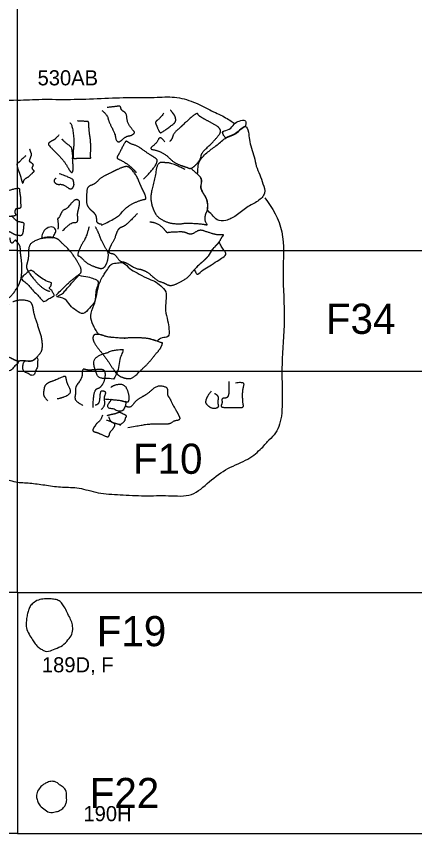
# Model space of a CAD drawing. Extents: x -160.1 to -89.2, y -288.3 to -253.8.
# Drawn here: x -150.02 to -143.41, y -279.67 to -266.12 of the extents above; entities that cross this region are included whole.
import ezdxf

# ---------------------------------------------------------------- set-up
doc = ezdxf.new("R2010")
doc.units = 0
for name, color, linetype in [('Brick', 7, 'Continuous'), ('Contexts', 7, 'Continuous'), ('Feature Numbers', 7, 'Continuous'), ('Features', 7, 'Continuous'), ('Quadrats', 7, 'Continuous'), ('Stone_Masonry', 7, 'Continuous')]:
    doc.layers.add(name, color=color, linetype=linetype)

msp = doc.modelspace()

# ---------------------------------------------------------------- linework, layer by layer
at = {"layer": 'Brick'}
for p, q in [((-146.658, -269.861), (-146.659, -269.861)), ((-149.779, -270.33), (-149.778, -270.33)), ((-148.206, -272.508), (-148.208, -272.5))]:
    msp.add_line(p, q, dxfattribs=at)
for points, degree in [([(-148.602, -267.678), (-148.509, -267.754), (-148.494, -267.855), (-148.383, -268.065), (-148.368, -268.18), (-148.323, -268.204), (-148.296, -268.19), (-148.191, -268.104), (-148.115, -268.097), (-148.049, -268.047), (-148.085, -268.009), (-148.182, -267.886), (-148.19, -267.726), (-148.284, -267.673), (-148.29, -267.602), (-148.386, -267.616), (-148.514, -267.63)], 2), ([(-147.573, -267.723), (-147.646, -267.819), (-147.723, -267.872), (-147.693, -267.931), (-147.645, -268.049), (-147.609, -268.048), (-147.454, -267.932), (-147.372, -267.871), (-147.382, -267.779), (-147.424, -267.723), (-147.462, -267.673)], 2), ([(-149.134, -267.885), (-149.102, -267.886), (-149.06, -268.175), (-149.083, -268.406), (-149.076, -268.42), (-149.085, -268.478), (-148.999, -268.471), (-148.953, -268.468), (-148.881, -268.47), (-148.84, -268.469), (-148.782, -268.476), (-148.793, -268.442), (-148.781, -268.241), (-148.817, -267.988), (-148.817, -267.899), (-148.825, -267.859), (-148.877, -267.862), (-149.006, -267.853)], 2), ([(-149.316, -268.086), (-149.375, -268.16), (-149.43, -268.181), (-149.499, -268.226), (-149.472, -268.272), (-149.295, -268.446), (-149.2, -268.562), (-149.151, -268.656), (-149.094, -268.727), (-149.073, -268.637), (-149.082, -268.561), (-149.088, -268.475), (-149.084, -268.422), (-149.099, -268.322), (-149.107, -268.287), (-149.23, -268.197), (-149.262, -268.156)], 2), ([(-149.864, -268.429), (-149.955, -268.514), (-149.99, -268.55), (-150.017, -268.562), (-149.995, -268.66), (-149.96, -268.741), (-149.938, -268.821), (-149.915, -268.906), (-149.89, -268.816), (-149.823, -268.786), (-149.721, -268.683), (-149.723, -268.689), (-149.768, -268.634), (-149.73, -268.584), (-149.764, -268.553), (-149.808, -268.527), (-149.785, -268.46), (-149.763, -268.407), (-149.782, -268.372), (-149.796, -268.32)], 2), ([(-149.359, -268.801), (-149.416, -268.835), (-149.353, -268.911), (-149.249, -268.898), (-149.116, -269), (-149.06, -268.93), (-149.07, -268.861), (-149.087, -268.806), (-149.309, -268.729)], 2), ([(-150.381, -269.029), (-150.138, -269.002), (-150.063, -268.981), (-149.969, -268.959), (-149.969, -269.022), (-149.951, -269.122), (-149.951, -269.211), (-149.944, -269.305), (-150.02, -269.309), (-150.031, -269.308), (-150.054, -269.373), (-150.016, -269.425), (-150.146, -269.44), (-150.277, -269.438), (-150.426, -269.473), (-150.521, -269.468), (-150.563, -269.477), (-150.534, -269.419), (-150.558, -269.294), (-150.563, -269.23), (-150.569, -269.171), (-150.54, -269.141), (-150.457, -269.142), (-150.442, -269.166), (-150.446, -269.071), (-150.443, -269.072)], 2), ([(-146.659, -269.861), (-146.662, -269.865), (-146.692, -269.904), (-146.776, -269.984), (-146.83, -270.098), (-146.931, -270.187), (-147.018, -270.263), (-147.065, -270.316), (-147.071, -270.324)], 3), ([(-147.071, -270.324), (-147.065, -270.33), (-147.046, -270.349), (-147.026, -270.426), (-146.921, -270.312), (-146.816, -270.264), (-146.685, -270.169), (-146.589, -270.119), (-146.52, -270.049), (-146.6, -269.98), (-146.627, -269.915), (-146.653, -269.87), (-146.658, -269.861)], 3), ([(-149.778, -270.33), (-149.801, -270.34), (-149.845, -270.362), (-149.884, -270.41), (-149.963, -270.461), (-149.876, -270.524), (-149.816, -270.573), (-149.755, -270.658), (-149.68, -270.723), (-149.623, -270.788), (-149.567, -270.868), (-149.498, -270.81), (-149.451, -270.783), (-149.373, -270.751), (-149.42, -270.704), (-149.428, -270.663), (-149.465, -270.647), (-149.477, -270.613), (-149.441, -270.593), (-149.442, -270.561), (-149.439, -270.546), (-149.439, -270.539)], 3), ([(-149.439, -270.539), (-149.442, -270.538), (-149.478, -270.527), (-149.579, -270.48), (-149.671, -270.413), (-149.738, -270.348), (-149.779, -270.33)], 3), ([(-149.681, -271.769), (-149.671, -271.785), (-149.662, -271.813), (-149.674, -271.865), (-149.661, -271.932), (-149.707, -271.994), (-149.722, -272.076), (-149.79, -272.073), (-149.831, -272.028), (-149.908, -272.016), (-149.915, -271.941), (-149.909, -271.883), (-149.891, -271.844), (-149.88, -271.828)], 3), ([(-149.88, -271.828), (-149.844, -271.83), (-149.759, -271.839), (-149.706, -271.796), (-149.681, -271.769)], 3), ([(-146.498, -272.176), (-146.49, -272.345), (-146.504, -272.411), (-146.528, -272.448), (-146.617, -272.451), (-146.603, -272.527), (-146.638, -272.599), (-146.511, -272.606), (-146.385, -272.602), (-146.246, -272.609), (-146.263, -272.527), (-146.269, -272.375), (-146.258, -272.284), (-146.231, -272.174), (-146.385, -272.201)], 2), ([(-146.789, -272.336), (-146.848, -272.405), (-146.888, -272.511), (-146.867, -272.552), (-146.78, -272.624), (-146.652, -272.605), (-146.681, -272.519), (-146.655, -272.409), (-146.731, -272.376)], 2), ([(-148.208, -272.5), (-148.204, -272.513), (-148.201, -272.542), (-148.222, -272.595), (-148.251, -272.671), (-148.352, -272.67), (-148.411, -272.614), (-148.498, -272.633), (-148.515, -272.555), (-148.465, -272.516), (-148.45, -272.475), (-148.444, -272.462)], 3), ([(-148.445, -272.464), (-148.41, -272.474), (-148.295, -272.484), (-148.252, -272.5), (-148.215, -272.507), (-148.206, -272.508)], 3), ([(-148.591, -272.733), (-148.623, -272.818), (-148.696, -272.874), (-148.709, -272.906), (-148.745, -272.945), (-148.757, -273.001), (-148.673, -273.021), (-148.631, -273.041), (-148.517, -273.095), (-148.48, -273.081), (-148.472, -273.017), (-148.408, -272.947), (-148.373, -272.882), (-148.445, -272.842), (-148.427, -272.843), (-148.524, -272.818)], 2), ([(-148.49, -272.756), (-148.47, -272.83), (-148.407, -272.861), (-148.279, -272.887), (-148.319, -272.907), (-148.22, -272.832), (-148.21, -272.77), (-148.18, -272.743), (-148.281, -272.699), (-148.304, -272.679), (-148.381, -272.711), (-148.454, -272.723), (-148.517, -272.74)], 2)]:
    msp.add_open_spline(points, degree=degree, dxfattribs=at)
at = {"layer": 'Features'}
for p, q in [((-149.569, -276.633), (-149.528, -276.651)), ((-149.306, -278.859), (-149.341, -278.827))]:
    msp.add_line(p, q, dxfattribs=at)
for points in [[(-150, -267.511), (-150.171, -267.515), (-150.682, -267.548), (-151.434, -267.429), (-152.284, -267.942), (-152.887, -268.954), (-153.539, -270.17), (-153.466, -271.377), (-153.432, -272.399), (-152.615, -272.945), (-151.75, -273.407), (-150.917, -273.665), (-150.303, -273.765), (-150.068, -273.827), (-150, -273.845)], [(-150, -267.511), (-149.873, -267.503), (-149.605, -267.49), (-149.133, -267.5), (-148.608, -267.482), (-148.123, -267.457), (-147.718, -267.47), (-147.396, -267.439), (-147.074, -267.532), (-146.81, -267.676), (-146.564, -267.783), (-146.446, -267.863), (-146.408, -267.891)], [(-145.9, -269.13), (-145.774, -269.289), (-145.551, -269.669), (-145.616, -270.374), (-145.554, -271.144), (-145.631, -271.904), (-145.597, -272.492), (-145.631, -272.913), (-145.743, -273.066), (-145.832, -273.146)], [(-150, -273.845), (-149.925, -273.848), (-149.766, -273.859), (-149.522, -273.891), (-149.259, -273.934), (-148.987, -273.921), (-148.671, -274.033), (-148.304, -274.049), (-147.89, -274.074), (-147.497, -274.057), (-147.092, -274.097), (-146.825, -273.826), (-146.518, -273.602), (-146.159, -273.47), (-145.94, -273.273), (-145.854, -273.173), (-145.832, -273.146)], [(-149.528, -276.651), (-149.468, -276.649), (-149.413, -276.61), (-149.278, -276.576), (-149.183, -276.48), (-149.105, -276.392), (-149.08, -276.285), (-149.092, -276.184), (-149.128, -276.095), (-149.178, -276.007), (-149.225, -275.904), (-149.272, -275.843), (-149.318, -275.797), (-149.403, -275.781), (-149.484, -275.773), (-149.58, -275.777), (-149.684, -275.801), (-149.762, -275.861), (-149.808, -275.918), (-149.823, -275.983), (-149.847, -276.056), (-149.854, -276.15), (-149.865, -276.207), (-149.845, -276.309), (-149.777, -276.419), (-149.729, -276.491), (-149.685, -276.56), (-149.626, -276.601), (-149.584, -276.625), (-149.569, -276.633)], [(-149.341, -278.827), (-149.375, -278.808), (-149.43, -278.794), (-149.507, -278.818), (-149.568, -278.852), (-149.608, -278.882), (-149.677, -278.964), (-149.69, -279.059), (-149.683, -279.09), (-149.67, -279.12), (-149.647, -279.197), (-149.569, -279.258), (-149.478, -279.332), (-149.367, -279.307), (-149.305, -279.295), (-149.23, -279.234), (-149.203, -279.191), (-149.184, -279.13), (-149.187, -279.093), (-149.191, -279.028), (-149.189, -278.954), (-149.245, -278.897), (-149.288, -278.868), (-149.306, -278.859)]]:
    msp.add_open_spline(points, degree=3, dxfattribs=at)
at = {"layer": 'Quadrats'}
for p, q in [((-150, -275.67), (-150, -260.004)), ((-150, -270.004), (-152, -270.004)), ((-150, -270.004), (-142, -270.004)), ((-150, -270.004), (-142, -270.004)), ((-150, -272.004), (-142, -272.004)), ((-150, -272.004), (-142, -272.004)), ((-150, -275.67), (-152, -275.67)), ((-150, -275.67), (-150, -279.67)), ((-150, -275.67), (-142, -275.67)), ((-150, -275.67), (-142, -275.67)), ((-150, -279.67), (-140, -279.67))]:
    msp.add_line(p, q, dxfattribs=at)
msp.add_lwpolyline([(-150, -279.67), (-160, -279.67), (-160, -275.67)], dxfattribs=at)
at = {"layer": 'Stone_Masonry'}
for p, q in [((-147.015, -268.736), (-147.015, -268.737)), ((-148.983, -270.411), (-148.984, -270.411)), ((-149.974, -271.828), (-149.972, -271.824)), ((-148.409, -272.132), (-148.408, -272.132))]:
    msp.add_line(p, q, dxfattribs=at)
for points, degree in [([(-147.558, -268.2), (-147.634, -268.095), (-147.692, -268.219), (-147.821, -268.318), (-147.693, -268.338), (-147.547, -268.405), (-147.421, -268.53), (-147.321, -268.581), (-147.185, -268.624), (-147.129, -268.649), (-147.045, -268.589), (-146.957, -268.473), (-146.949, -268.381), (-146.803, -268.248), (-146.692, -268.127), (-146.625, -268.043), (-146.65, -267.96), (-146.788, -267.884), (-146.92, -267.813), (-147.003, -267.762), (-147.018, -267.707), (-147.23, -267.891), (-147.291, -267.954), (-147.412, -268.057), (-147.438, -268.158), (-147.477, -268.193)], 2), ([(-146.548, -268.133), (-146.558, -268.125), (-146.577, -268.104), (-146.623, -268.018), (-146.474, -268.005), (-146.409, -267.897), (-146.33, -267.85), (-146.208, -267.829), (-146.213, -267.905), (-146.219, -267.936), (-146.222, -267.945)], 3), ([(-147.015, -268.737), (-147.01, -268.709), (-147.007, -268.614), (-146.994, -268.51), (-146.844, -268.359), (-146.691, -268.261), (-146.542, -268.109), (-146.377, -268.093), (-146.209, -267.881), (-146.163, -268.046), (-146.159, -268.157), (-146.123, -268.306), (-146.068, -268.449), (-146.048, -268.603), (-145.979, -268.745), (-145.933, -268.893), (-145.87, -269.052), (-146.006, -269.192), (-146.2, -269.274), (-146.374, -269.435), (-146.547, -269.517), (-146.701, -269.508), (-146.772, -269.408), (-146.829, -269.356), (-146.852, -269.332)], 3), ([(-146.222, -267.945), (-146.263, -267.948), (-146.389, -268.094), (-146.499, -268.105), (-146.548, -268.133)], 3), ([(-147.911, -268.821), (-147.738, -268.641), (-147.673, -268.51), (-147.708, -268.471), (-147.849, -268.386), (-148.001, -268.272), (-148.136, -268.23), (-148.194, -268.182), (-148.223, -268.211), (-148.313, -268.39), (-148.363, -268.472), (-148.294, -268.499), (-148.124, -268.599), (-148.032, -268.711)], 2), ([(-147.219, -268.66), (-147.427, -268.558), (-147.537, -268.545), (-147.681, -268.538), (-147.719, -268.787), (-147.785, -269.034), (-147.792, -269.179), (-147.748, -269.33), (-147.675, -269.454), (-147.498, -269.548), (-147.297, -269.563), (-147.203, -269.543), (-146.9, -269.563), (-146.842, -269.587), (-146.891, -269.516), (-146.885, -269.402), (-146.852, -269.349), (-146.839, -269.26), (-146.859, -269.135), (-146.973, -268.984), (-146.937, -268.843), (-146.967, -268.774), (-147.107, -268.656)], 2), ([(-148.609, -269.582), (-148.335, -269.454), (-148.241, -269.327), (-148.099, -269.22), (-147.922, -269.156), (-147.849, -269.147), (-147.964, -268.917), (-148.02, -268.77), (-148.12, -268.642), (-148.192, -268.598), (-148.33, -268.65), (-148.498, -268.736), (-148.616, -268.79), (-148.72, -268.902), (-148.846, -268.941), (-148.857, -269.089), (-148.86, -269.237), (-148.795, -269.325), (-148.747, -269.358), (-148.692, -269.431), (-148.695, -269.557), (-148.607, -269.561)], 2), ([(-146.852, -269.332), (-146.848, -269.313), (-146.842, -269.243), (-146.859, -269.135), (-146.973, -268.984), (-146.937, -268.843), (-146.96, -268.79), (-147.004, -268.746), (-147.015, -268.736)], 3), ([(-149.254, -269.676), (-149.119, -269.531), (-148.995, -269.544), (-149.008, -269.389), (-148.992, -269.334), (-148.959, -269.169), (-149.058, -269.148), (-149.18, -269.314), (-149.255, -269.33), (-149.319, -269.473), (-149.341, -269.461), (-149.32, -269.61), (-149.335, -269.649)], 2), ([(-148.012, -269.387), (-148.134, -269.517), (-148.232, -269.6), (-148.336, -269.637), (-148.393, -269.819), (-148.456, -269.917), (-148.502, -270.045), (-148.388, -270.053), (-148.31, -270.183), (-148.208, -270.195), (-148.036, -270.304), (-147.943, -270.313), (-147.826, -270.371), (-147.686, -270.502), (-147.569, -270.537), (-147.47, -270.595), (-147.325, -270.54), (-147.17, -270.449), (-147.051, -270.292), (-146.931, -270.187), (-146.83, -270.098), (-146.776, -269.984), (-146.657, -269.871), (-146.61, -269.775), (-146.569, -269.734), (-146.691, -269.747), (-146.861, -269.693), (-146.983, -269.652), (-147.116, -269.744), (-147.213, -269.705), (-147.262, -269.691), (-147.498, -269.701), (-147.518, -269.716), (-147.6, -269.606), (-147.738, -269.531), (-147.806, -269.534)], 2), ([(-150.15, -269.483), (-150.216, -269.567), (-150.218, -269.65), (-150.204, -269.701), (-150.143, -269.678), (-150.063, -269.732), (-149.99, -269.749), (-149.925, -269.752), (-149.903, -269.693), (-149.892, -269.561), (-149.894, -269.544), (-149.963, -269.528), (-150.007, -269.52), (-150.052, -269.478), (-150.09, -269.436)], 2), ([(-149.415, -269.79), (-149.408, -269.777), (-149.392, -269.736), (-149.351, -269.675), (-149.41, -269.593), (-149.525, -269.625), (-149.593, -269.711), (-149.6, -269.774), (-149.597, -269.802)], 3), ([(-148.814, -269.608), (-148.866, -269.796), (-148.947, -269.912), (-149.016, -270.088), (-148.964, -270.095), (-148.859, -270.21), (-148.71, -270.278), (-148.581, -270.31), (-148.517, -270.217), (-148.485, -270.059), (-148.526, -269.983), (-148.615, -269.828), (-148.656, -269.704), (-148.708, -269.611)], 2), ([(-150.335, -269.976), (-150.423, -270.073), (-150.552, -270.238), (-150.638, -270.302), (-150.718, -270.436), (-150.657, -270.579), (-150.619, -270.65), (-150.453, -270.738), (-150.349, -270.788), (-150.163, -270.816), (-150.044, -270.683), (-149.938, -270.496), (-149.929, -270.298), (-149.932, -270.196), (-149.945, -270.094), (-149.954, -270.019), (-149.955, -269.924), (-150.015, -269.854), (-150.035, -269.82), (-150.114, -269.912), (-150.127, -269.79)], 2), ([(-149.366, -270.745), (-149.159, -270.539), (-149.028, -270.431), (-148.924, -270.361), (-148.985, -270.212), (-149.155, -269.971), (-149.254, -269.891), (-149.346, -269.791), (-149.541, -269.774), (-149.765, -269.859), (-149.82, -269.948), (-149.819, -270.125), (-149.852, -270.241), (-149.854, -270.303), (-149.77, -270.43), (-149.577, -270.648), (-149.463, -270.681)], 2), ([(-149.597, -269.802), (-149.58, -269.797), (-149.515, -269.783), (-149.454, -269.784), (-149.415, -269.79)], 3), ([(-148.655, -271.395), (-148.701, -271.33), (-148.745, -271.245), (-148.811, -271.082), (-148.73, -270.909), (-148.684, -270.743), (-148.66, -270.549), (-148.553, -270.376), (-148.496, -270.296), (-148.439, -270.205), (-148.344, -270.216), (-148.241, -270.181), (-148.138, -270.316), (-148.029, -270.364), (-147.855, -270.468), (-147.72, -270.505), (-147.627, -270.585), (-147.523, -270.675), (-147.539, -270.834), (-147.555, -270.996), (-147.507, -271.168), (-147.488, -271.302), (-147.482, -271.452), (-147.613, -271.435), (-147.661, -271.483), (-147.682, -271.507)], 3), ([(-148.984, -270.411), (-148.934, -270.424), (-148.821, -270.439), (-148.736, -270.466), (-148.637, -270.511), (-148.692, -270.626), (-148.709, -270.684), (-148.702, -270.855), (-148.812, -270.953), (-148.905, -271.083), (-149.028, -270.994), (-149.14, -270.918), (-149.189, -270.79), (-149.398, -270.772), (-149.283, -270.741), (-149.225, -270.688), (-149.179, -270.625), (-149.13, -270.582), (-149.116, -270.56), (-149.085, -270.521)], 3), ([(-149.085, -270.521), (-149.067, -270.499), (-149.051, -270.488), (-149.01, -270.438), (-148.983, -270.411)], 3), ([(-150.147, -270.891), (-150.268, -270.991), (-150.471, -271.092), (-150.539, -271.214), (-150.494, -271.303), (-150.418, -271.471), (-150.29, -271.609), (-150.199, -271.745), (-150.098, -271.789), (-150.007, -271.837), (-149.921, -271.819), (-149.758, -271.845), (-149.666, -271.758), (-149.581, -271.647), (-149.598, -271.443), (-149.663, -271.246), (-149.723, -271.074), (-149.741, -270.968), (-149.748, -270.917), (-149.791, -270.838), (-149.985, -270.814), (-150.082, -270.855)], 2), ([(-149.972, -271.824), (-149.977, -271.836), (-149.997, -271.877), (-150.061, -271.923), (-150.108, -272.005), (-150.212, -271.999), (-150.257, -271.898), (-150.341, -271.8), (-150.416, -271.681), (-150.507, -271.564), (-150.542, -271.461), (-150.616, -271.376), (-150.557, -271.322), (-150.526, -271.3), (-150.501, -271.289)], 3), ([(-150.501, -271.289), (-150.497, -271.298), (-150.474, -271.347), (-150.418, -271.471), (-150.29, -271.609), (-150.199, -271.745), (-150.098, -271.789), (-150.026, -271.827), (-149.986, -271.828), (-149.974, -271.828)], 3), ([(-148.331, -271.449), (-148.499, -271.443), (-148.613, -271.395), (-148.732, -271.388), (-148.76, -271.463), (-148.702, -271.579), (-148.601, -271.7), (-148.493, -271.843), (-148.409, -271.979), (-148.327, -272.078), (-148.211, -272.124), (-148.097, -272.128), (-147.959, -271.989), (-147.833, -271.875), (-147.723, -271.733), (-147.629, -271.628), (-147.589, -271.529), (-147.62, -271.531), (-147.808, -271.46), (-147.99, -271.448), (-148.172, -271.448), (-148.234, -271.461)], 2), ([(-147.682, -271.507), (-147.717, -271.495), (-147.825, -271.459), (-147.99, -271.448), (-148.172, -271.448), (-148.234, -271.461), (-148.331, -271.449), (-148.499, -271.443), (-148.589, -271.405), (-148.642, -271.396), (-148.655, -271.395)], 3), ([(-148.408, -272.132), (-148.473, -272.123), (-148.5, -272.127), (-148.544, -272.12), (-148.59, -272.123), (-148.643, -272.113), (-148.686, -272.071), (-148.701, -272.008), (-148.726, -271.941), (-148.736, -271.876), (-148.735, -271.821), (-148.708, -271.782), (-148.669, -271.759), (-148.624, -271.727), (-148.572, -271.71), (-148.515, -271.699), (-148.461, -271.668), (-148.393, -271.655), (-148.326, -271.645), (-148.279, -271.645), (-148.256, -271.644), (-148.25, -271.644)], 3), ([(-148.25, -271.644), (-148.252, -271.653), (-148.265, -271.711), (-148.309, -271.8), (-148.322, -271.947), (-148.359, -272.058), (-148.399, -272.119), (-148.409, -272.132)], 3), ([(-149.342, -272.457), (-149.259, -272.446), (-149.093, -272.358), (-149.174, -272.22), (-149.194, -272.122), (-149.207, -272.073), (-149.399, -272.164), (-149.461, -272.179), (-149.549, -272.229), (-149.57, -272.343), (-149.572, -272.42), (-149.502, -272.492)], 2), ([(-148.749, -272.605), (-148.744, -272.436), (-148.71, -272.297), (-148.628, -272.278), (-148.553, -272.164), (-148.539, -272.019), (-148.58, -271.97), (-148.742, -271.981), (-148.845, -271.986), (-148.931, -271.957), (-148.923, -272.11), (-149.048, -272.265), (-149.035, -272.362), (-149.053, -272.435), (-149.035, -272.503), (-148.916, -272.57)], 2), ([(-148.557, -272.463), (-148.304, -272.481), (-148.237, -272.505), (-148.146, -272.519), (-148.152, -272.365), (-148.227, -272.215), (-148.399, -272.229), (-148.451, -272.271)], 2), ([(-148.608, -272.635), (-148.54, -272.568), (-148.567, -272.442), (-148.529, -272.353), (-148.565, -272.335), (-148.632, -272.328), (-148.64, -272.501), (-148.671, -272.559), (-148.712, -272.568)], 2), ([(-148.171, -272.938), (-147.885, -272.883), (-147.738, -272.874), (-147.47, -272.881), (-147.41, -272.821), (-147.301, -272.809), (-147.31, -272.75), (-147.432, -272.548), (-147.465, -272.459), (-147.516, -272.4), (-147.5, -272.268), (-147.689, -272.237), (-147.829, -272.367), (-147.915, -272.418), (-148.049, -272.497), (-148.13, -272.622), (-148.205, -272.585)], 2)]:
    msp.add_open_spline(points, degree=degree, dxfattribs=at)

# ---------------------------------------------------------------- texts
at = {"layer": 'Contexts'}
for s, p in [('530AB', (-149.669, -267.263)), ('189D, F', (-149.597, -276.995)), ('190H', (-148.908, -279.463))]:
    msp.add_text(s, height=0.25, dxfattribs=at).set_placement(p)
at = {"layer": 'Feature Numbers'}
for s, p in [('F34', (-144.884, -271.384)), ('F10', (-148.085, -273.704)), ('F19', (-148.686, -276.562)), ('F22', (-148.803, -279.246))]:
    msp.add_text(s, height=0.5, dxfattribs=at).set_placement(p)

doc.saveas('drawing.dxf')
